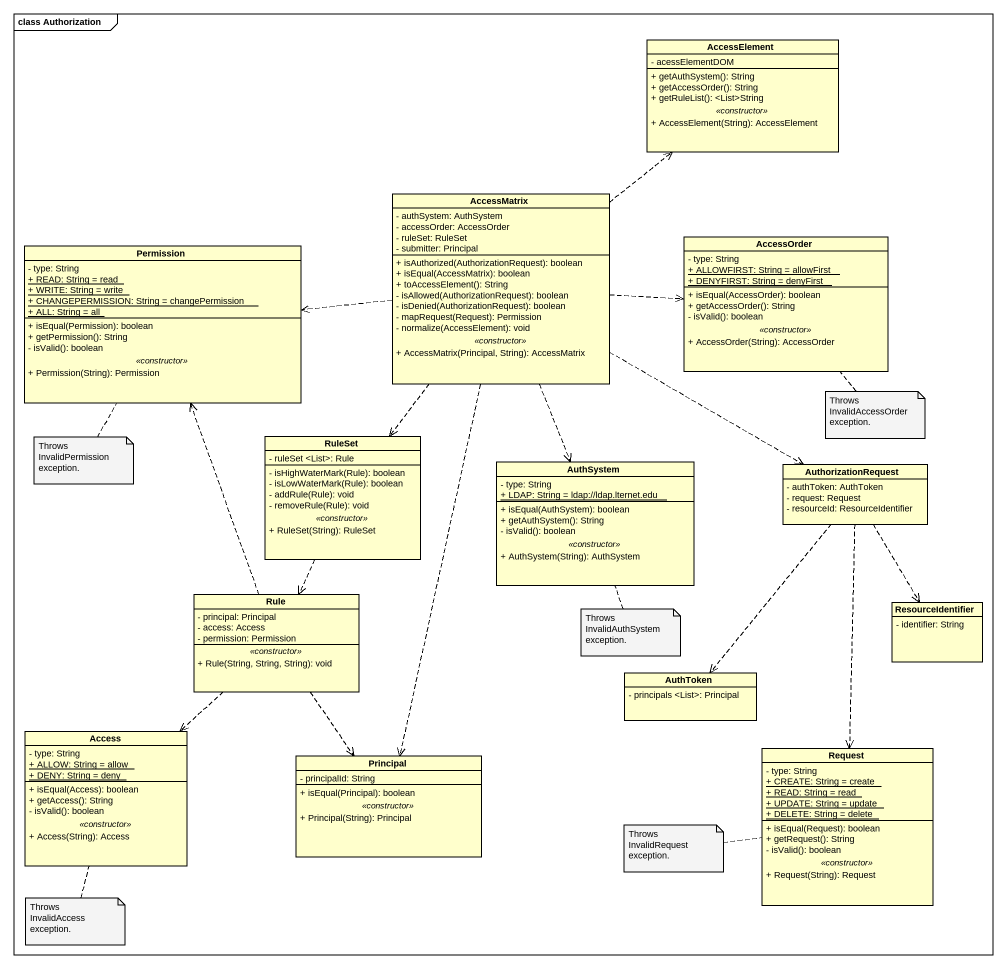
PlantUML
@startuml
mainframe class Authorization
hide circle
hide empty members
skinparam classAttributeIconSize 0
class AccessElement {
  - acessElementDOM
  --
  + getAuthSystem(): String
  + getAccessOrder(): String
  + getRuleList(): <List>String
  .. <<constructor>> ..
  + AccessElement(String): AccessElement
}
class AccessMatrix {
  - authSystem: AuthSystem
  - accessOrder: AccessOrder
  - ruleSet: RuleSet
  - submitter: Principal
  --
  + isAuthorized(AuthorizationRequest): boolean
  + isEqual(AccessMatrix): boolean
  + toAccessElement(): String
  - isAllowed(AuthorizationRequest): boolean
  - isDenied(AuthorizationRequest): boolean
  - mapRequest(Request): Permission
  - normalize(AccessElement): void
  .. <<constructor>> ..
  + AccessMatrix(Principal, String): AccessMatrix
}
class Permission {
  - type: String
  {static} + READ: String = read
  {static} + WRITE: String = write
  {static} + CHANGEPERMISSION: String = changePermission
  {static} + ALL: String = all
  --
  + isEqual(Permission): boolean
  + getPermission(): String
  - isValid(): boolean
  .. <<constructor>> ..
  + Permission(String): Permission
}
class AccessOrder {
  - type: String
  {static} + ALLOWFIRST: String = allowFirst
  {static} + DENYFIRST: String = denyFirst
  --
  + isEqual(AccessOrder): boolean
  + getAccessOrder(): String
  - isValid(): boolean
  .. <<constructor>> ..
  + AccessOrder(String): AccessOrder
}
class RuleSet {
  - ruleSet <List>: Rule
  --
  - isHighWaterMark(Rule): boolean
  - isLowWaterMark(Rule): boolean
  - addRule(Rule): void
  - removeRule(Rule): void
  .. <<constructor>> ..
  + RuleSet(String): RuleSet
}
class AuthSystem {
  - type: String
  {static} + LDAP: String = ldap://ldap.lternet.edu
  --
  + isEqual(AuthSystem): boolean
  + getAuthSystem(): String
  - isValid(): boolean
  .. <<constructor>> ..
  + AuthSystem(String): AuthSystem
}
class AuthorizationRequest {
  - authToken: AuthToken
  - request: Request
  - resourceId: ResourceIdentifier
}
class Rule {
  - principal: Principal
  - access: Access
  - permission: Permission
  .. <<constructor>> ..
  + Rule(String, String, String): void
}
class ResourceIdentifier {
  - identifier: String
}
class AuthToken {
  - principals <List>: Principal
}
class Access {
  - type: String
  {static} + ALLOW: String = allow
  {static} + DENY: String = deny
  --
  + isEqual(Access): boolean
  + getAccess(): String
  - isValid(): boolean
  .. <<constructor>> ..
  + Access(String): Access
}
class Principal {
  - principalId: String
  --
  + isEqual(Principal): boolean
  .. <<constructor>> ..
  + Principal(String): Principal
}
class Request {
  - type: String
  {static} + CREATE: String = create
  {static} + READ: String = read
  {static} + UPDATE: String = update
  {static} + DELETE: String = delete
  --
  + isEqual(Request): boolean
  + getRequest(): String
  - isValid(): boolean
  .. <<constructor>> ..
  + Request(String): Request
}
AccessMatrix .up.> AccessElement
AccessMatrix .left.> Permission
AccessMatrix .right.> AccessOrder
AccessMatrix ..> RuleSet
AccessMatrix ..> AuthSystem
AccessMatrix .right.> AuthorizationRequest
AccessMatrix ..> Principal
RuleSet ..> Rule
AuthorizationRequest ..> ResourceIdentifier
AuthorizationRequest ..> AuthToken
AuthorizationRequest ..> Request
Rule .up.> Permission
Rule ..> Access
Rule ..> Principal
note bottom of AccessOrder : Throws InvalidAccessOrder exception.
note bottom of Permission : Throws InvalidPermission exception.
note bottom of AuthSystem : Throws InvalidAuthSystem exception.
note left of Request : Throws InvalidRequest exception.
note bottom of Access : Throws InvalidAccess exception.
@enduml
